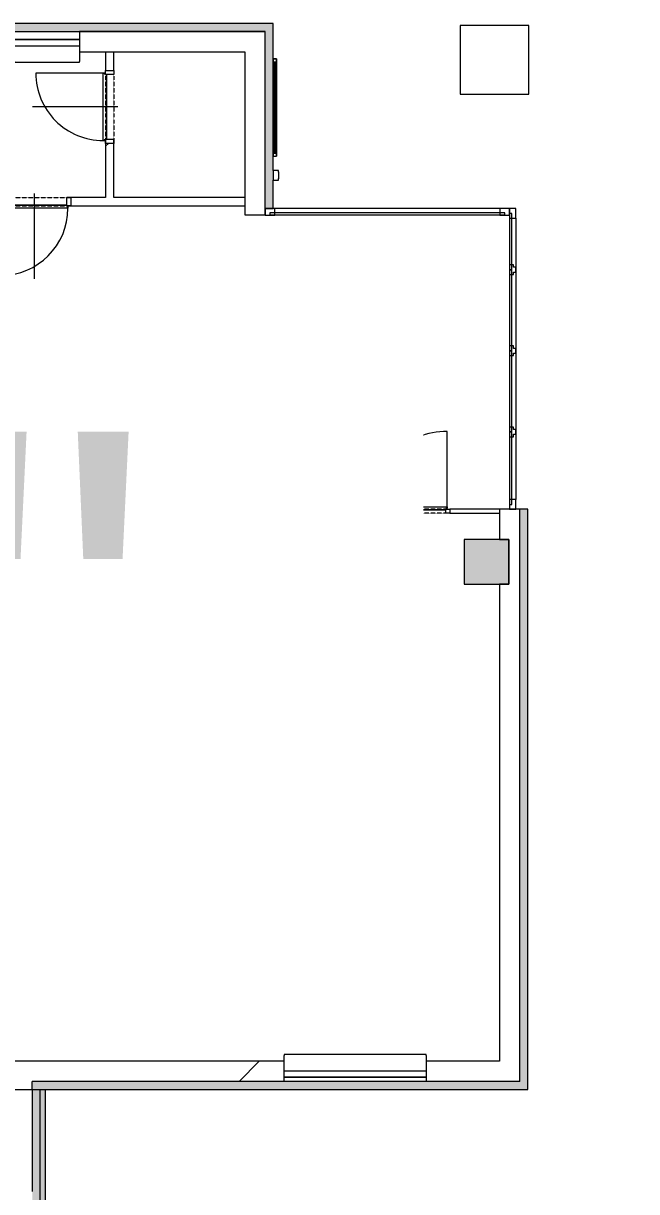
# Model space of a CAD drawing. Header units: millimetres. Extents: x -2814 to 222032, y -45352 to 20466.
# Drawn here: x 115711 to 123274, y -5496 to 8910 of the extents above; entities that cross this region are included whole.
import ezdxf

# ---------------------------------------------------------------- set-up
doc = ezdxf.new("R2010")
doc.units = ezdxf.units.MM
doc.linetypes.add('Čerchovaná se dvěma tečkami', pattern=[2.59, 1, -0.53, 0, -0.53, 0, -0.53])
for name, color, linetype, lineweight in [('A-DETL-GENF', 92, 'Continuous', 13), ('A-DETL-THIN', 151, 'Continuous', 13), ('A-DOOR', 31, 'Continuous', 13), ('A-DOOR-FRAM', 31, 'Continuous', 25), ('A-GENM', 13, 'Continuous', 13), ('A-GLAZ', 151, 'Continuous', 13), ('A-GLAZ-CURT', 52, 'Continuous', 13), ('A-GLAZ-CWMG', 51, 'Continuous', 13), ('A-WALL', 113, 'Continuous', 13), ('A-WALL-PATT', 111, 'Continuous', 13), ('G-ANNO-TEXT', 231, 'Continuous', 9), ('S-COLS', 52, 'Continuous', 13)]:
    doc.layers.add(name, color=color, linetype=linetype, lineweight=lineweight)
doc.styles.add('Arial_3', font='arial.ttf', dxfattribs={"height": 5000})
pattern_1 = [(45, (92359, 0), (-7184.2, 7184.2), []), (45, (95233, -3e-12), (-7184, 7184), []), (45, (100980, -7e-12), (-4310.5, 10058), [4064, -2032, 67, -1965])]

# ---------------------------------------------------------------- blocks, each defined once
blk = doc.blocks.new('Betonový čtvercový sloup - 850 x 850-1550239-Mapka _ závislý 5')
at = {"layer": 'S-COLS', "lineweight": 9}
for p, q in [((425, 425), (-425, 425)), ((-425, 425), (-425, -425)), ((425, -425), (425, 425)), ((-425, -425), (425, -425))]:
    blk.add_line(p, q, dxfattribs=at)
blk = doc.blocks.new('OKNO_2k_ - OKNO_2k_1750 x 1750-1963735-Mapka _ závislý 5')
at = {"layer": 'A-GLAZ', "lineweight": 9}
for p, q in [((-875, 5), (875, 5)), ((-875, -75), (-875, 5)), ((875, 5), (875, -75)), ((-875, -75), (875, -75)), ((-875, -126), (-875, -75)), ((875, -75), (-875, -75)), ((875, -126), (-875, -126)), ((875, -75), (875, -126))]:
    blk.add_line(p, q, dxfattribs=at)
blk = doc.blocks.new('ST_panel_sklo - ST_panel_sklo-2042904-Mapka _ závislý 5')
at = {"layer": 'A-GLAZ-CURT', "lineweight": 9}
for p, q in [((447, 0), (-447, 0)), ((-447, 0), (-447, -28)), ((447, -28), (447, 0)), ((-447, -28), (447, -28))]:
    blk.add_line(p, q, dxfattribs=at)
blk = doc.blocks.new('ST_panel_sklo - ST_panel_sklo-2037201-Mapka _ závislý 5')
at = {"layer": 'A-GLAZ-CURT', "lineweight": 9}
for p, q in [((1448, 28), (-1448, 28)), ((-1448, 28), (-1448, 0)), ((-1448, 0), (1448, 0)), ((1448, 0), (1448, 28))]:
    blk.add_line(p, q, dxfattribs=at)
blk = doc.blocks.new('ST_panel_sklo - ST_panel_sklo-1403568-Mapka _ závislý 5')
at = {"layer": 'A-GLAZ-CURT', "lineweight": 9}
for p, q in [((500, 0), (-500, 0)), ((-500, 0), (-500, -28)), ((500, -28), (500, 0)), ((-500, -28), (500, -28))]:
    blk.add_line(p, q, dxfattribs=at)
blk = doc.blocks.new('ST_panel_sklo - ST_panel_sklo-2042996-Mapka _ závislý 5')
at = {"layer": 'A-GLAZ-CURT', "lineweight": 9}
for p, q in [((347, 0), (-347, 0)), ((-347, 0), (-347, -28)), ((347, -28), (347, 0)), ((-347, -28), (347, -28))]:
    blk.add_line(p, q, dxfattribs=at)
blk = doc.blocks.new('OKNO_1k - OKNO_1k_800x900-2034290-Mapka _ závislý 5')
at = {"layer": 'A-GLAZ', "lineweight": 9}
for p, q in [((-400, 126), (400, 126)), ((-400, 25), (-400, 126)), ((400, 25), (-400, 25)), ((-400, 25), (400, 25)), ((-400, -55), (-400, 25)), ((400, 126), (400, 25)), ((400, 25), (400, -55)), ((400, -55), (-400, -55))]:
    blk.add_line(p, q, dxfattribs=at)
blk = doc.blocks.new('parapet s nosem_vnitní - parapet s nosem_vnitní-1280353-Mapka _ závislý 5')
at = {"layer": 'A-GENM', "lineweight": 9}
for p, q in [((-400, -190), (-400, 0)), ((400, 0), (400, -190)), ((-400, -190), (-400, -200)), ((-400, -200), (400, -200)), ((-400, -200), (400, -200)), ((400, -200), (400, -190))]:
    blk.add_line(p, q, dxfattribs=at)
blk = doc.blocks.new('Rectangular Mullion - Rectangular Mullion-Loc wall 49 Bottom 120mm 02-2042903-Mapka _ závislý 5')
at = {"layer": 'A-GLAZ-CWMG', "lineweight": 9}
for p, q in [((29347, 3813), (29347, 3039)), ((29427, 3873), (29427, 3039))]:
    blk.add_line(p, q, dxfattribs=at)
blk = doc.blocks.new('Rectangular Mullion - Rectangular Mullion-Loc wall 49 Bottom 120mm 02-1403882-Mapka _ závislý 5')
at = {"layer": 'A-GLAZ-CWMG', "lineweight": 9}
for p, q in [((29347, 5813), (29347, 4933)), ((29427, 5873), (29427, 4873))]:
    blk.add_line(p, q, dxfattribs=at)
blk = doc.blocks.new('Rectangular Mullion - Rectangular Mullion-Loc wall 49 Bottom 120mm 02-2042995-Mapka _ závislý 5')
at = {"layer": 'A-GLAZ-CWMG', "lineweight": 9}
for p, q in [((29347, 6507), (29347, 5933)), ((29427, 6507), (29427, 5873))]:
    blk.add_line(p, q, dxfattribs=at)
blk = doc.blocks.new('Rectangular Mullion - Rectangular Mullion-Loc wall 49 Bottom 120mm 02-1403919-Mapka _ závislý 5')
at = {"layer": 'A-GLAZ-CWMG', "lineweight": 9}
for p, q in [((-120, -1), (-120, 79)), ((-120, 79), (0, 79)), ((0, 79), (0, -1)), ((0, -1), (-120, -1))]:
    blk.add_line(p, q, dxfattribs=at)
blk = doc.blocks.new('Rectangular Mullion - Rectangular Mullion-Loc wall 49 Bottom 120mm 02-2036990-Mapka _ závislý 5')
at = {"layer": 'A-GLAZ-CWMG', "lineweight": 9}
for p, q in [((0, 79), (-120, 79)), ((-120, 79), (-120, -1)), ((0, -1), (0, 79)), ((-120, -1), (0, -1))]:
    blk.add_line(p, q, dxfattribs=at)
blk = doc.blocks.new('Rectangular Mullion - Rectangular Mullion-Loc wall 49 Bottom 120mm-1403881-Mapka _ závislý 5')
at = {"layer": 'A-GLAZ-CWMG', "lineweight": 9}
for p, q in [((-60, -1), (-60, 49)), ((-60, 49), (-30, 49)), ((-30, 49), (-30, 79)), ((-30, 79), (30, 79)), ((30, 79), (30, 49)), ((30, 49), (60, 49)), ((60, 49), (60, -1)), ((60, -1), (-60, -1))]:
    blk.add_line(p, q, dxfattribs=at)
blk = doc.blocks.new('Rectangular Mullion - Rectangular Mullion-Loc wall 49 Bottom 120mm-V163-Mapka _ závislý 5')
at = {"layer": 'A-GLAZ-CWMG', "lineweight": 9}
for p, q in [((-60, -1), (-60, 49)), ((-60, 49), (-30, 49)), ((-30, 49), (-30, 79)), ((-30, 79), (30, 79)), ((30, 79), (30, 49)), ((30, 49), (60, 49)), ((60, 49), (60, -1)), ((60, -1), (-60, -1))]:
    blk.add_line(p, q, dxfattribs=at)
blk = doc.blocks.new('Rectangular Mullion - Rectangular Mullion-Loc wall 49 Bottom 120mm-V164-Mapka _ závislý 5')
at = {"layer": 'A-GLAZ-CWMG', "lineweight": 9}
for p, q in [((-60, -1), (-60, 49)), ((-60, 49), (-30, 49)), ((-30, 49), (-30, 79)), ((-30, 79), (30, 79)), ((30, 79), (30, 49)), ((30, 49), (60, 49)), ((60, 49), (60, -1)), ((60, -1), (-60, -1))]:
    blk.add_line(p, q, dxfattribs=at)
blk = doc.blocks.new('Rectangular Mullion - Rectangular Mullion-Loc wall 49 Bottom 120mm 02-2037200-Mapka _ závislý 5')
at = {"layer": 'A-GLAZ-CWMG', "lineweight": 9}
for p, q in [((29228, 6627), (26452, 6627)), ((29228, 6547), (26452, 6547))]:
    blk.add_line(p, q, dxfattribs=at)
blk = doc.blocks.new('Rectangular Mullion - Rectangular Mullion-Loc wall 49 Bottom 120mm 02-1403604-Mapka _ závislý 5')
at = {"layer": 'A-GLAZ-CWMG', "lineweight": 9}
for p, q in [((-120, -79), (-120, 1)), ((-120, 1), (0, 1)), ((0, 1), (0, -79)), ((0, -79), (-120, -79))]:
    blk.add_line(p, q, dxfattribs=at)
blk = doc.blocks.new('Rectangular Mullion - Rectangular Mullion-Loc wall 49 Bottom 120mm 02-1403605-Mapka _ závislý 5')
at = {"layer": 'A-GLAZ-CWMG', "lineweight": 9}
for p, q in [((0, 1), (-120, 1)), ((-120, 1), (-120, -79)), ((0, -79), (0, 1)), ((-120, -79), (0, -79))]:
    blk.add_line(p, q, dxfattribs=at)
blk = doc.blocks.new('parapet s nosem_vnitní - parapet s nosem_vnitní-1550233-Mapka _ závislý 5')
at = {"layer": 'A-GENM', "lineweight": 9}
for p, q in [((875, 200), (-875, 200)), ((-875, 200), (-875, 190)), ((875, 200), (-875, 200)), ((-875, 0), (-875, 190)), ((875, 190), (875, 200)), ((875, 190), (875, 0))]:
    blk.add_line(p, q, dxfattribs=at)
blk = doc.blocks.new('Informační tabule - Informační tabule-1630104-Mapka _ závislý 5')
at = {"layer": 'A-GENM', "lineweight": 9}
for p, q in [((26432, 8471), (26432, 7271)), ((26432, 7271), (26432, 8471)), ((26472, 8471), (26432, 8471)), ((26432, 8471), (26472, 8471)), ((26432, 8431), (26432, 7311)), ((26432, 7311), (26432, 8431)), ((26452, 8431), (26432, 8431)), ((26432, 8431), (26452, 8431)), ((26432, 8431), (26432, 7311)), ((26432, 7311), (26432, 8431)), ((26472, 8431), (26432, 8431)), ((26432, 8431), (26472, 8431)), ((26452, 8431), (26452, 7311)), ((26452, 7311), (26452, 8431)), ((26472, 8431), (26452, 8431)), ((26452, 8431), (26472, 8431)), ((26452, 8431), (26452, 7311)), ((26452, 7311), (26452, 8431)), ((26472, 8471), (26472, 7271)), ((26472, 7271), (26472, 8471)), ((26472, 8431), (26472, 7311)), ((26472, 7311), (26472, 8431)), ((26472, 8431), (26472, 7311)), ((26472, 7311), (26472, 8431)), ((26452, 7311), (26432, 7311)), ((26452, 7311), (26432, 7311)), ((26432, 7311), (26472, 7311)), ((26432, 7311), (26472, 7311)), ((26432, 7271), (26472, 7271)), ((26432, 7271), (26472, 7271)), ((26472, 7311), (26452, 7311)), ((26472, 7311), (26452, 7311))]:
    blk.add_line(p, q, dxfattribs=at)
blk = doc.blocks.new('Nástěnný zvonek - Typ 1-1638298-Mapka _ závislý 5')
at = {"layer": 'A-GENM', "lineweight": 9}
for p, q in [((65, 141), (65, 75)), ((65, 75), (185, 75)), ((185, 75), (185, 142))]:
    blk.add_line(p, q, dxfattribs=at)
for start, end in [(78.4414, 102.2316), (81.0091, 99.6582), (81.0091, 99.6582), (81.0091, 99.6582), (81.0091, 99.6582), (81.0091, 99.6582), (81.0091, 99.6582), (81.0091, 99.6582), (81.0091, 99.6582), (81.0091, 99.6582), (81.0091, 99.6582), (81.0091, 99.6582), (81.0091, 99.6582), (81.0091, 99.6582), (81.0091, 99.6582), (81.0091, 99.6582), (81.0091, 99.6582)]:
    blk.add_arc((127, -144), 291, start, end, dxfattribs=at)
blk = doc.blocks.new('DVERE_1k_oblozka - DD03_01_800x1970_koupelna-1549492-Mapka _ závislý 5')
at = {"layer": 'A-DOOR', "lineweight": 9}
for p, q in [((-450, 53), (-400, 53)), ((-450, -47), (-450, 53)), ((-400, 53), (-400, -47)), ((0, 103), (0, -947)), ((400, 53), (450, 53)), ((400, -47), (400, 53)), ((450, 53), (450, -47)), ((-400, -47), (-450, -47)), ((-415, -47), (-415, -907)), ((-415, -62), (-400, -62)), ((-415, -77), (-415, -62)), ((415, -77), (-415, -77)), ((-400, -37), (400, -37)), ((305, -77), (-305, -77)), ((450, -47), (400, -47)), ((400, -62), (415, -62)), ((415, -77), (415, -47)), ((415, -62), (415, -77))]:
    blk.add_line(p, q, dxfattribs=at)
at = {"layer": 'A-DOOR', "linetype": 'Čerchovaná se dvěma tečkami', "lineweight": 9}
for p, q in [((-400, 53), (400, 53)), ((-400, -47), (400, -47))]:
    blk.add_line(p, q, dxfattribs=at)
at = {"layer": 'A-DOOR', "lineweight": 9}
blk.add_arc((-415, -77), 830, 270, 0, dxfattribs=at)
at = {"layer": 'A-DOOR-FRAM', "lineweight": 9}
for p, q in [((-450, 53), (-400, 53)), ((-400, 53), (-400, -47)), ((400, -47), (400, 53)), ((450, 53), (400, 53)), ((-400, -47), (-450, -47)), ((400, -47), (450, -47))]:
    blk.add_line(p, q, dxfattribs=at)
blk = doc.blocks.new('DVERE_1k_oblozka - DD03_01_900x1970-2043994-Mapka _ závislý 5')
at = {"layer": 'A-DOOR', "lineweight": 9}
for p, q in [((-500, 28), (-450, 28)), ((-500, -22), (-500, 28)), ((-450, 28), (-450, -22)), ((0, 78), (0, -1022)), ((450, 28), (500, 28)), ((450, -22), (450, 28)), ((500, 28), (500, -22)), ((-450, -22), (-500, -22)), ((-465, -22), (-465, -982)), ((-465, -37), (-450, -37)), ((-465, -52), (-465, -37)), ((465, -52), (-465, -52)), ((-450, -12), (450, -12)), ((355, -52), (-355, -52)), ((500, -22), (450, -22)), ((450, -37), (465, -37)), ((465, -52), (465, -22)), ((465, -37), (465, -52))]:
    blk.add_line(p, q, dxfattribs=at)
at = {"layer": 'A-DOOR', "linetype": 'Čerchovaná se dvěma tečkami', "lineweight": 9}
for p, q in [((-450, 28), (450, 28)), ((-450, -22), (450, -22))]:
    blk.add_line(p, q, dxfattribs=at)
at = {"layer": 'A-DOOR', "lineweight": 9}
blk.add_arc((-465, -52), 930, 270, 0, dxfattribs=at)
at = {"layer": 'A-DOOR-FRAM', "lineweight": 9}
for p, q in [((-500, 28), (-450, 28)), ((-450, 28), (-450, -22)), ((450, -22), (450, 28)), ((500, 28), (450, 28)), ((-450, -22), (-500, -22)), ((450, -22), (500, -22))]:
    blk.add_line(p, q, dxfattribs=at)

msp = doc.modelspace()

# ---------------------------------------------------------------- hatches: boundary and pattern name
at = {"layer": 'A-DETL-GENF', "lineweight": 9}
h = msp.add_hatch(color=1, dxfattribs=at)
h.paths.add_polyline_path([(91073.8, -28962.3), (91073.8, -27933.8), (90903.8, -27933.8), (90903.8, -28962.3)])
h.paths.add_polyline_path([(109118.5, -28962.3), (109118.5, -27933.8), (103728.8, -27933.8), (103728.8, -28962.3), (107678, -28962.3)])
h.paths.add_polyline_path([(91323.8, -28962.3), (103428.8, -28962.3), (103428.8, -27933.8), (97168.8, -27933.8), (97168.8, -27115.5), (97308.8, -27115.5), (97308.8, -26157.5), (91153.8, -26157.5), (91153.8, -27300), (91608.8, -27300), (91608.8, -27933.8), (91323.8, -27933.8), (91323.8, -28937.8)])
h.paths.add_polyline_path([(137401.3, -17205.8), (137401.3, -17200.8), (137101.3, -17205.8)])
h.paths.add_polyline_path([(134393.3, -17205.8), (133583.7, -17205.8), (133583.7, -17625.8), (133183.7, -17625.8), (133183.7, -17205.8), (131438.7, -17205.8), (131438.7, -16585.8), (131838.7, -16585.8), (131838.7, -16955.8), (134471.3, -16955.8), (134471.3, -16555.8), (134871.3, -16555.8), (134852.1, -16985.6), (134713.3, -17200.8), (134393.3, -17200.8)])
h.paths.add_polyline_path([(134713.3, -17205.8), (134713.3, -17520.8), (134393.3, -17520.8), (134393.3, -17205.8), (134471.3, -17205.8)])
h.paths.add_polyline_path([(118405.7, -28812.5), (121208, -28812.5), (121208, -28417.5), (121608, -28417.5), (121608, -28812.5), (127202.5, -28812.5), (127202.5, -28514.7), (127302.5, -28514.7), (127302.5, -27156.7), (133622.8, -27156.7), (133622.8, -22765.8), (133207.8, -22765.8), (133207.8, -22732.3), (133118.2, -22732.3), (133118.2, -22382.3), (133622.8, -22365.8), (133622.8, -19232.3), (133872.8, -19232.3), (133872.8, -19829.6), (135962.8, -19829.6), (135962.8, -19579.6), (136012.8, -19579.6), (136012.8, -19829.6), (136812.8, -19829.6), (136812.8, -19579.6), (136862.8, -19579.6), (136862.8, -19829.6), (141096.3, -19829.6), (141096.3, -17205.8), (140148.8, -17205.8), (140148.8, -17500.8), (139848.8, -17500.8), (139848.8, -17205.8), (137401.3, -17205.8), (137401.3, -17500.8), (137101.3, -17500.8), (137101.3, -17205.8), (134716.5, -17200.8), (134871.3, -16955.8), (140446.3, -16955.8), (140446.3, -16583.6), (140846.3, -16583.6), (140846.3, -10920.5), (140446.3, -10920.5), (140446.3, -10523.2), (134859.3, -10563.9), (134859.3, -10951), (134442, -10951.7), (134439.3, -10563.9), (134288.5, -10561), (134287.3, -10384.9), (133187.3, -10392.4), (133187.3, -10572.4), (131118.5, -10577.1), (131117.4, -10406.4), (131067.3, -10392.4), (131066.9, -10372.1), (129417.1, -10372.1), (129416.9, -10417.9), (129367.4, -10418.2), (129368.6, -10598.2), (125846.3, -10622.1), (125846.3, -11022.1), (125446.3, -11022.1), (125446.3, -16631.1), (125866.3, -16631.1), (125866.3, -17172.1), (125446.3, -17172.1), (125446.3, -17584.7), (121638.2, -17584.7), (121638.2, -17934.7), (121138.2, -17934.7), (121138.2, -17584.7), (115969.5, -17584.7), (115969.5, -18004.7), (115569.5, -18004.7), (115569.5, -16843.3), (115169.5, -16829.6), (115169.5, -16443.3), (115569.5, -16443.3), (115569.5, -12505.8), (115892.8, -12487.6), (115919.5, -12480.8), (115919.5, -17334.7), (115984.5, -17334.7), (115984.5, -4240.9), (115919.5, -4240.9), (115919.5, -11625.8), (115819.5, -11605.8), (115569.5, -11605.8), (115569.5, -10845.8), (115234.5, -10845.8), (115234.5, -10445.8), (115569.5, -10445.8), (115569.5, -4686.1), (115234.5, -4686.1), (115234.5, -4286.1), (115569.5, -4286.1), (115569.5, -4240.9), (109161.9, -4240.9), (109161.9, -4286.1), (109486.9, -4286.1), (109486.9, -4686.1), (109161.9, -4686.1), (109161.9, -10445.8), (109486.9, -10445.8), (109486.9, -10845.8), (109161.9, -10845.8), (109161.9, -16143.3), (109586.7, -16143.3), (109586.7, -16843.3), (109186.7, -16843.3), (109186.7, -16443.3), (103591.3, -16443.3), (103570.6, -16843.3), (103191.3, -16843.3), (103191.3, -16443.3), (97616.3, -16443.3), (97616.3, -16143.3), (98452, -16140.2), (98452, -15478.3), (98792, -15478.3), (98792, -9908.2), (98382, -9908.2), (98382, -9358.2), (98792, -9358.2), (98792, -6966.2), (98362, -6966.2), (98362, -6451.2), (98792, -6451.2), (98792, -886.8), (98259.2, -886.8), (98259.2, -431.8), (92807, -431.8), (92807, -871.8), (92372, -890.9), (92372, -6443.2), (92792, -6443.2), (92792, -6963.2), (92372, -6963.2), (92372, -9340.2), (92807, -9340.2), (92807, -9908.2), (92372, -9908.2), (92372, -14351.8), (92017, -14357.8), (92017, -15446.9), (92041, -15451.8), (92042, -15451.8), (92827, -15451.8), (92827, -16130), (95120.1, -16130), (95120.1, -15402.4), (95575.1, -15402.4), (95575.1, -16140), (95665.1, -16143.3), (95665.1, -16430), (91568.8, -16430), (91568.8, -16830), (91153.8, -16830), (91153.8, -21265), (91568.8, -21265), (91568.8, -21665), (91153.8, -21665), (91173.4, -25857.5), (97608.8, -25857.5), (97608.8, -27683.8), (103208.8, -27683.8), (103208.8, -27206.6), (103608.8, -27206.6), (103608.8, -27683.8), (109205.7, -27683.8), (109205.7, -27206.6), (109605.7, -27206.6), (109605.7, -24339.4), (109855.7, -24339.4), (109855.7, -25069.4), (110395.7, -25069.4), (110395.7, -25319.4), (111295.7, -25319.4), (111295.7, -25069.4), (113485.7, -25069.4), (113485.7, -25319.4), (114370.7, -25319.4), (114385.7, -25069.4), (114961.7, -25069.4), (114961.7, -22482.5), (115311.7, -22482.5), (115311.7, -22392.5), (115711.7, -22392.5), (115711.7, -22812.5), (115311.7, -22812.5), (115311.7, -28412.5), (115656.7, -28412.5), (115656.7, -28812.5), (117946.5, -28812.5)])
h.paths.add_polyline_path([(124102.5, -24342.5), (124107.6, -24292.5), (124202.5, -24292.5), (124202.5, -24342.5), (124107.6, -24342.5)])
h.paths.add_polyline_path([(103608.8, -24274.3), (103508.8, -24274.3), (103508.8, -24224.3), (103608.8, -24224.3)])
h.paths.add_polyline_path([(124202.5, -23492.5), (124102.5, -23492.5), (124107.6, -23442.5), (124202.5, -23442.5)])
h.paths.add_polyline_path([(103608.8, -23424.3), (103508.8, -23424.3), (103508.8, -23374.3), (103608.8, -23374.3)])
h.paths.add_polyline_path([(119525.7, -22812.5), (119475.7, -22812.5), (119475.7, -22712.5), (119525.7, -22712.5)])
h.paths.add_polyline_path([(120375.7, -22812.5), (120325.7, -22812.5), (120325.7, -22712.5), (120375.7, -22712.5)])
h.paths.add_polyline_path([(124272.5, -22812.5), (124272.5, -22712.5), (124322.5, -22712.5), (124322.5, -22812.5)])
h.paths.add_polyline_path([(121902.5, -22812.5), (121902.5, -22712.5), (121952.5, -22712.5), (121952.5, -22812.5)])
h.paths.add_polyline_path([(122752.5, -22812.5), (122752.5, -22712.5), (122802.5, -22712.5), (122802.5, -22812.5)])
h.paths.add_polyline_path([(116705.7, -22812.5), (116705.7, -22712.5), (116755.7, -22712.5), (116755.7, -22812.5)])
h.paths.add_polyline_path([(115892.8, -22812.5), (115855.7, -22812.5), (115855.7, -22712.5), (115905.7, -22712.5), (115905.7, -22812.5)])
h.paths.add_polyline_path([(125122.5, -22812.5), (125122.5, -22712.5), (125172.5, -22712.5), (125172.5, -22812.5)])
h.paths.add_polyline_path([(109268.5, -22802.5), (109268.5, -22382.5), (109668.5, -22382.5), (109668.5, -22802.5), (109570.9, -22802.5)])
h.paths.add_polyline_path([(127047.5, -22732.3), (127047.5, -22382.3), (127547.5, -22382.3), (127547.5, -22732.3)])
h.paths.add_polyline_path([(126150, -22719.8), (126150, -22544.8), (126375, -22544.8), (126375, -22719.8)])
h.paths.add_polyline_path([(121638.2, -22712.5), (121138.2, -22712.5), (121138.2, -22362.5), (121638.2, -22362.5)])
h.paths.add_polyline_path([(128681.8, -22532.3), (128631.8, -22532.3), (128631.8, -22382.3), (128681.8, -22382.3)])
h.paths.add_polyline_path([(127831.8, -22532.3), (127781.8, -22532.3), (127781.8, -22382.3), (127831.8, -22382.3)])
h.paths.add_polyline_path([(94258.2, -22425), (94258.2, -22375), (94358.2, -22375), (94358.2, -22425)])
h.paths.add_polyline_path([(97508.8, -21665), (97168.8, -21665), (97168.8, -21265), (97608.8, -21265), (97608.8, -21665)])
h.paths.add_polyline_path([(99830, -21599.6), (99830, -21499.6), (99880, -21499.6), (99880, -21599.6)])
h.paths.add_polyline_path([(98980, -21599.6), (98980, -21499.6), (99030, -21499.6), (99030, -21599.6)])
h.paths.add_polyline_path([(102060, -21599.6), (102060, -21499.6), (102110, -21499.6), (102110, -21599.6)])
h.paths.add_polyline_path([(102910, -21599.6), (102910, -21499.6), (102960, -21499.6), (102960, -21599.6)])
h.paths.add_polyline_path([(94258.2, -21575), (94258.2, -21525), (94358.2, -21527.3), (94358.2, -21575)])
h.paths.add_polyline_path([(103227, -21562), (103227, -21212), (103727, -21212), (103722.7, -21562), (103508.8, -21562)])
h.paths.add_polyline_path([(96008.8, -21415), (95958.8, -21415), (95958.8, -21265), (96008.8, -21265)])
h.paths.add_polyline_path([(96808.8, -21415), (96808.8, -21265), (96858.8, -21265), (96858.8, -21415)])
h.paths.add_polyline_path([(114631.7, -21322.5), (114581.7, -21322.5), (114581.7, -21222.5), (114631.7, -21222.5)])
h.paths.add_polyline_path([(115231.7, -21322.5), (115231.7, -21222.5), (115281.7, -21222.5), (115281.7, -21322.5)])
h.paths.add_polyline_path([(95515.1, -20900), (95515.1, -20850), (95665.1, -20850), (95665.1, -20900)])
h.paths.add_polyline_path([(124363.8, -20879.4), (124313.8, -20879.2), (124314.4, -20729.2), (124364.4, -20729.2)])
h.paths.add_polyline_path([(123413.8, -20875.6), (123363.8, -20863.9), (123364.4, -20725.4), (123414.4, -20725.4), (123413.8, -20863.9)])
h.paths.add_polyline_path([(120472.9, -20863.9), (120422.9, -20863.7), (120423.5, -20713.7), (120473.5, -20713.9), (120472.9, -20863.7)])
h.paths.add_polyline_path([(119522.9, -20860.1), (119472.9, -20859.9), (119473.5, -20709.9), (119523.5, -20710.1), (119522.9, -20859.9)])
h.paths.add_polyline_path([(118305.3, -20705.3), (118005.3, -20704.1), (118005.3, -19936.3), (118305.3, -19936.3), (118305.3, -20036.3)])
h.paths.add_polyline_path([(117142.6, -20237.4), (117092.7, -20235.7), (117096.2, -20135.8), (117146.1, -20137.5), (117142.7, -20235.7)])
h.paths.add_polyline_path([(116293.2, -20207.8), (116243.2, -20206), (116246.7, -20106.1), (116296.6, -20107.8), (116293.2, -20206)])
h.paths.add_polyline_path([(95515.1, -20050), (95515.1, -20000), (95665.1, -20000), (95665.1, -20050)])
h.paths.add_polyline_path([(100129.2, -19675.3), (100128.6, -19525.3), (100178.6, -19525.3), (100179.2, -19675.1)])
h.paths.add_polyline_path([(100979.2, -19672.1), (100978.6, -19522.1), (101028.6, -19522.1), (101029.2, -19671.9)])
h.paths.add_polyline_path([(104345, -19659.3), (104345, -19509.3), (104394.4, -19509.2), (104394.4, -19659.2)])
h.paths.add_polyline_path([(105195, -19656.1), (105195, -19506.1), (105244.4, -19505.9), (105244.4, -19655.9)])
h.paths.add_polyline_path([(106194.5, -19543.3), (105894.5, -19543.3), (105894.5, -19143.3), (106194.5, -19143.3), (106194.5, -19503.5)])
h.paths.add_polyline_path([(113090.7, -19336.3), (113090.7, -19286.3), (113190.7, -19286.3), (113190.7, -19336.3)])
h.paths.add_polyline_path([(132462.8, -19232.3), (132412.8, -19232.3), (132412.8, -19132.3), (132462.8, -19132.3)])
h.paths.add_polyline_path([(133262.8, -19232.3), (133262.8, -19132.3), (133312.8, -19132.3), (133312.8, -19232.3)])
h.paths.add_polyline_path([(107644.5, -19013.3), (107644.5, -18913.3), (107694.5, -18913.3), (107678, -19013.3)])
h.paths.add_polyline_path([(110266.4, -19013.3), (110216.4, -19013.3), (110216.4, -18913.3), (110266.4, -18913.3)])
h.paths.add_polyline_path([(109416.4, -19013.3), (109366.4, -19013.3), (109366.4, -18913.3), (109416.4, -18913.3)])
h.paths.add_polyline_path([(108444.5, -19013.3), (108394.5, -19013.3), (108394.5, -18913.3), (108444.5, -18913.3)])
h.paths.add_polyline_path([(114785.3, -18846.3), (114735.3, -18846.3), (114735.3, -18746.3), (114785.3, -18746.3)])
h.paths.add_polyline_path([(115385.3, -18846.3), (115385.3, -18746.3), (115435.3, -18746.3), (115435.3, -18846.3)])
h.paths.add_polyline_path([(113190.7, -18686.3), (113090.7, -18686.3), (113090.7, -18636.3), (113190.7, -18636.3)])
h.paths.add_polyline_path([(113859.5, -18186.3), (113559.5, -18186.3), (113559.5, -16779.6), (113859.5, -16779.6), (113859.5, -18121)])
h.paths.add_polyline_path([(127412.9, -17972.1), (127164.4, -17972.1), (127164.4, -17272.1), (127574.4, -17272.1), (127574.4, -17972.1)])
h.paths.add_polyline_path([(126274.4, -17272.1), (126224.4, -17272.1), (126224.4, -17172.1), (126274.4, -17172.1)])
h.paths.add_polyline_path([(127074.4, -17272.1), (127074.4, -17172.1), (127124.4, -17172.1), (127124.4, -17272.1)])
h.paths.add_polyline_path([(140148.8, -17205.8), (140148.8, -17200.8), (139848.8, -17205.8)])
h.paths.add_polyline_path([(97181.3, -16843.3), (97181.3, -16143.3), (97531.3, -16143.3), (97516.3, -16843.3), (97409.6, -16843.3)])
h.paths.add_polyline_path([(114216.1, -15761.9), (114216.1, -15711.9), (114316.1, -15711.9), (114316.1, -15761.9)])
h.paths.add_polyline_path([(111888.6, -15761.9), (111888.6, -15711.9), (111988.6, -15711.9), (111988.6, -15761.9)])
h.paths.add_polyline_path([(95675, -15384.9), (95575, -15384.9), (95575.1, -15334.9), (95675, -15334.9)])
h.paths.add_polyline_path([(111988.6, -15111.9), (111888.6, -15111.9), (111888.6, -15061.9), (111988.6, -15061.9)])
h.paths.add_polyline_path([(114216.1, -15111.9), (114216.1, -15061.9), (114316.1, -15061.9), (114316.1, -15111.9)])
h.paths.add_polyline_path([(111988.6, -14851.9), (111888.6, -14851.9), (111888.6, -14801.9), (111988.6, -14801.9)])
h.paths.add_polyline_path([(114216.1, -14750.1), (114216.1, -14700.1), (114316.1, -14714.7), (114316.1, -14750.1)])
h.paths.add_polyline_path([(95575, -14534.9), (95575, -14484.9), (95675, -14484.9), (95675, -14534.9)])
h.paths.add_polyline_path([(111888.6, -14201.9), (111888.6, -14151.9), (111988.6, -14151.9), (111988.6, -14201.9)])
h.paths.add_polyline_path([(114316.1, -14100.1), (114216.1, -14100.1), (114216.1, -14050.1), (114316.1, -14050.1)])
h.paths.add_polyline_path([(131438.7, -13752.1), (131288.7, -13752.1), (131288.7, -13702.1), (131438.7, -13702.1)])
h.paths.add_polyline_path([(131438.7, -12902.1), (131288.7, -12902.1), (131288.7, -12852.1), (131438.7, -12852.1)])
h.paths.add_polyline_path([(131558.7, -12689.7), (131558.7, -12589.7), (131608.3, -12589.4), (131608.3, -12689.4)])
h.paths.add_polyline_path([(132208.7, -12686.6), (132208.3, -12586.6), (132258.3, -12586.6), (132258.7, -12686.3)])
h.paths.add_polyline_path([(134773.1, -12047.2), (134772.6, -11997.2), (134872.6, -11997.2), (134859.3, -12046.4)])
h.paths.add_polyline_path([(112386.3, -11479.2), (112336.3, -11479.2), (112336.3, -11379.2), (112386.3, -11379.2)])
h.paths.add_polyline_path([(113236.3, -11479.2), (113186.3, -11479.2), (113186.3, -11379.2), (113236.3, -11379.2)])
h.paths.add_polyline_path([(134765.2, -11197.2), (134772.6, -11147.2), (134864.7, -11147.2), (134859.3, -11196.4), (134772.6, -11197.2)])
h.paths.add_polyline_path([(96972, -11177.1), (96972, -11127.1), (97071.8, -11126.7), (97071.8, -11176.7)])
h.paths.add_polyline_path([(131438.7, -10977.1), (131438.7, -10577.1), (131838.7, -10584.2), (131838.7, -10977.1)])
h.paths.add_polyline_path([(96969.2, -10327.1), (96971.8, -10277), (97069, -10276.7), (97069, -10326.7), (96971.8, -10327.1)])
h.paths.add_polyline_path([(96955, -6045), (96955, -5995), (97054.8, -5994.7), (97054.8, -6044.7)])
h.paths.add_polyline_path([(96952.2, -5195), (96952.2, -5145), (97052, -5144.7), (97052, -5194.7)])
h.paths.add_polyline_path([(98152, -3625), (98102, -3625), (98102, -3525), (98152, -3525)])
h.paths.add_polyline_path([(97302, -3625), (97252, -3625), (97252, -3525), (97302, -3525)])
at = {"layer": 'A-WALL-PATT', "lineweight": 9}
h = msp.add_hatch(color=256, dxfattribs=at)
h.paths.add_polyline_path([(118791.2, 8810.3), (118791.2, 8910.3), (113261.9, 8910.3), (113261.9, 8810.3), (118691.2, 8810.3)])
h.paths.add_polyline_path([(102871.2, 8810.3), (111461.9, 8810.3), (111461.9, 8910.3), (102771.2, 8910.3), (102771.2, 8810.3)])
h = msp.add_hatch(dxfattribs=at)
h.set_pattern_fill('FP_161', color=256, angle=-315, style=0, pattern_type=2)
h.set_pattern_definition([(225, (109478, 8810), (5747.4, -5747.4), []), (180, (100320, 6118), (-5747.4, -5747.4), [1016, -10478.7]), (225, (99304, 6118), (5747.4, -5747.4), [1016, -7112]), (270, (98586, 5400), (5747.4, -5747.4), [1016, -10478.7]), (315, (98586, 4384), (5747.4, 5747.4), [1016, -7112]), (180, (100320, 3665.3), (-5747.4, -5747.4), [1016, -10478.7]), (225, (101039, 4384), (5747.4, -5747.4), [1016, -7112]), (270, (101038.7, 5400), (5747.4, -5747.4), [1016, -10478.7]), (315, (100320, 6118), (5747.4, 5747.4), [1016, -7112]), (225, (97657, 2736.5), (5747.4, -5747.4), [2032, -6096])])
h.paths.add_polyline_path([(118691.2, 8560.3), (118691.2, 8810.3), (116402.6, 8810.3), (116402.6, 8560.3), (118441.2, 8560.3)])
h.paths.add_polyline_path([(103121.2, 8560.3), (105801.7, 8560.3), (105801.7, 8810.3), (102871.2, 8810.3), (102871.2, 8560.3)])
h.paths.add_polyline_path([(107021.7, 8560.3), (107021.7, 8810.3), (106601.7, 8810.3), (106601.7, 8560.3), (106936.3, 8560.3)])
h.paths.add_polyline_path([(114126.3, 8560.3), (115602.6, 8560.3), (115602.6, 8810.3), (113261.9, 8810.3), (113261.9, 8560.3)])
h.paths.add_polyline_path([(107821.7, 8560.3), (108271.7, 8577.6), (108271.7, 8810.3), (107821.7, 8810.3), (107821.7, 8604.7)])
h.paths.add_polyline_path([(109071.7, 8560.3), (111461.9, 8560.3), (111461.9, 8810.3), (109071.7, 8810.3), (109071.7, 8630.3)])
for points in [[(118791.2, 6626.8), (118791.2, 8810.3), (118691.2, 8810.3), (118691.2, 6626.8)], [(121832.6, -4136.1), (121932.6, -4136.1), (121932.6, 2919.2), (121832.6, 2919.2), (121832.6, -3886.1)], [(115919.5, -4236.1), (121932.6, -4236.1), (121932.6, -4136.1), (115819.5, -4136.1), (115819.5, -4236.1), (115892.8, -4236.1)]]:
    msp.add_hatch(color=256, dxfattribs=at).paths.add_polyline_path(points)
h = msp.add_hatch(dxfattribs=at)
h.set_pattern_fill('FP_143', color=256, style=0, pattern_type=2)
h.set_pattern_definition([(45, (92359, 0), (-4242.6, 4242.6), [])])
h.paths.add_polyline_path([(116724.8, 6761.4), (116824.8, 6761.4), (116824.8, 7430.3), (116724.8, 7430.3)])
h.paths.add_polyline_path([(116824.8, 8330.3), (116824.8, 8560.3), (116724.8, 8560.3), (116724.8, 8330.3)])
h = msp.add_hatch(dxfattribs=at)
h.set_pattern_fill('FP_192', color=256, angle=45, style=0, pattern_type=2)
h.set_pattern_definition([(135, (118691, 10428), (-5747, -5747), []), (90, (115999, 19585.7), (-5747.4, 5747.4), [1016, -10478.7]), (135, (115999, 20602), (-5747.4, -5747.4), [1016, -7112]), (180, (115280.6, 21320), (-5747.4, -5747.4), [1016, -10478.7]), (225, (114265, 21320), (5747.4, -5747.4), [1016, -7112]), (90, (113546, 19585.7), (-5747.4, 5747.4), [1016, -10478.7]), (135, (114265, 18867), (-5747.4, -5747.4), [1016, -7112]), (180, (115280.6, 18867), (-5747.4, -5747.4), [1016, -10478.7]), (225, (115999, 19586), (5747.4, -5747.4), [1016, -7112]), (135, (112617, 22249), (-5747.4, -5747.4), [2032, -6096])])
h.paths.add_polyline_path([(118441.2, 6547.8), (118691.2, 6547.8), (118691.2, 8560.3), (118441.2, 8560.3), (118441.2, 6661.4)])
h = msp.add_hatch(dxfattribs=at)
h.set_pattern_fill('FP_149', color=256, angle=45, style=0, pattern_type=2)
h.set_pattern_definition([(45, (92359, 0), (-7184.2, 7184.2), []), (45, (95233, -3e-12), (-7184.2, 7184.2), []), (45, (100980, -8e-12), (-4310.5, 10058), [4064, -2032, 67, -1965])])
h.paths.add_polyline_path([(120972.6, 2869.2), (121582.6, 2869.2), (121582.6, 2919.2), (120972.6, 2919.2)])
h.paths.add_polyline_path([(111109.8, 2869.2), (111722, 2869.2), (111722, 2919.2), (109087.8, 2919.2), (109087.8, 2869.2)])
h.paths.add_polyline_path([(117884.1, 2869.2), (117884.1, 2919.2), (116824.1, 2919.2), (116824.1, 2869.2), (117389.1, 2869.2)])
h.paths.add_polyline_path([(119972.6, 2869.2), (119972.6, 2919.2), (118884.1, 2919.2), (118884.1, 2869.2), (119469.1, 2869.2)])
h.paths.add_polyline_path([(114652, 2869.2), (115824.1, 2869.2), (115824.1, 2919.2), (114652, 2919.2)])
h.paths.add_polyline_path([(112622, 2869.2), (113752, 2869.2), (113752, 2919.2), (112622, 2919.2)])
h = msp.add_hatch(dxfattribs=at)
h.set_pattern_fill('FP_162', color=256, angle=45, style=0, pattern_type=2)
h.set_pattern_definition([(135, (121833, 5211), (-5747.4, -5747.4), []), (90, (119140.5, 14368.7), (-5747.4, 5747.4), [1016, -10478.7]), (135, (119140.5, 15385), (-5747.4, -5747.4), [1016, -7112]), (180, (118422, 16103), (-5747.4, -5747.4), [1016, -10478.7]), (225, (117406, 16103), (5747.4, -5747.4), [1016, -7112]), (90, (116687.6, 14368.7), (-5747.4, 5747.4), [1016, -10478.7]), (135, (117406, 13650), (-5747.4, -5747.4), [1016, -7112]), (180, (118422, 13650.3), (-5747.4, -5747.4), [1016, -10478.7]), (225, (119140.5, 14369), (5747.4, -5747.4), [1016, -7112]), (135, (115759, 17032), (-5747.4, -5747.4), [2032, -6096])])
h.paths.add_polyline_path([(121832.6, -3886.1), (121832.6, 2919.2), (121582.6, 2919.2), (121582.6, 2545.3), (121697.6, 2545.3), (121697.6, 1995.3), (121582.6, 1995.3), (121582.6, -3886.1), (121697.6, -3886.1)])
h = msp.add_hatch(dxfattribs=at)
h.set_pattern_fill('FP_182', color=256, angle=45, style=0, pattern_type=2)
h.set_pattern_definition(pattern_1)
h.paths.add_polyline_path([(117389.1, -1158.3), (117389.1, 2869.2), (117339.1, 2869.2), (117339.1, -1158.3)])
h = msp.add_hatch(dxfattribs=at)
h.set_pattern_fill('FP_182', color=256, angle=45, style=0, pattern_type=2)
h.set_pattern_definition(pattern_1)
h.paths.add_polyline_path([(119469.1, -1158.3), (119469.1, 2869.2), (119419.1, 2869.2), (119419.1, -1158.3)])
h = msp.add_hatch(dxfattribs=at)
h.set_pattern_fill('FP_151', color=256, angle=45, style=0, pattern_type=2)
h.set_pattern_definition([(135, (115819.5, -7862), (-5747.4, -5747.4), []), (90, (113127.3, 1296), (-5747.4, 5747.4), [1016, -10478.7]), (135, (113127, 2312), (-5747.4, -5747.4), [1016, -7112]), (180, (112409, 3030.6), (-5747.4, -5747.4), [1016, -10478.7]), (225, (111393, 3031), (5747.4, -5747.4), [1016, -7112]), (90, (110674.5, 1296), (-5747.4, 5747.4), [1016, -10478.7]), (135, (111393, 578), (-5747.4, -5747.4), [1016, -7112]), (180, (112409, 578), (-5747.4, -5747.4), [1016, -10478.7]), (225, (113127, 1296), (5747.4, -5747.4), [1016, -7112]), (135, (109746, 3959.5), (-5747.4, -5747.4), [2032, -6096])])
h.paths.add_polyline_path([(115569.5, -17584.7), (115819.5, -17584.7), (115819.5, -16045.1), (115569.5, -16045.1), (115569.5, -17334.7)])
h.paths.add_polyline_path([(115689.5, -15145.1), (115819.5, -15145.1), (115819.5, -14895.1), (115569.5, -14910.1), (115584, -15145.1), (115593.7, -15145.1)])
h.paths.add_polyline_path([(115664.6, -13995.1), (115819.5, -13995.1), (115819.5, -13710.1), (115569.5, -13710.1), (115569.5, -13995.1)])
h.paths.add_polyline_path([(115765.7, -12810.1), (115819.5, -12810.1), (115819.5, -12505.8), (115569.5, -12505.8), (115569.5, -12810.1), (115759.3, -12810.1)])
h.paths.add_polyline_path([(115819.5, -11605.8), (115819.5, -10295.8), (115569.5, -10295.8), (115569.5, -11605.8), (115739.5, -11605.8)])
h.paths.add_polyline_path([(115819.5, -8195.8), (115819.5, -7595.8), (115569.5, -7595.8), (115569.5, -8195.8), (115769.5, -8195.8)])
h.paths.add_polyline_path([(115819.5, -5495.8), (115819.5, -3886.1), (115574.8, -3886.1), (115569.5, -5495.8), (115769.5, -5495.8)])
h = msp.add_hatch(dxfattribs=at)
h.set_pattern_fill('FP_158', color=256, angle=45, style=0, pattern_type=2)
h.set_pattern_definition([(45, (118371, -4136), (-5747, 5747), []), (360, (127529, -1444), (5747.4, 5747.4), [1016, -10478.7]), (45, (128545, -1444), (-5747.4, 5747.4), [1016, -7112]), (90, (129263.3, -725.6), (-5747.4, 5747.4), [1016, -10478.7]), (135, (129263, 290.4), (-5747.4, -5747.4), [1016, -7112]), (360, (127529, 1009), (5747.4, 5747.4), [1016, -10478.7]), (45, (126810.5, 290.4), (-5747.4, 5747.4), [1016, -7112]), (90, (126810.5, -725.6), (-5747.4, 5747.4), [1016, -10478.7]), (135, (127529, -1444), (-5747.4, -5747.4), [1016, -7112]), (45, (130192, 1938), (-5747.4, 5747.4), [2032, -6096])])
h.paths.add_polyline_path([(115819.5, -4136.1), (118927.6, -4136.1), (118927.6, -3886.1), (115819.5, -3886.1)])
h.paths.add_polyline_path([(121582.6, -4136.1), (121832.6, -4136.1), (121832.6, -3886.1), (120677.6, -3886.1), (120677.6, -4136.1)])
h = msp.add_hatch(color=41, dxfattribs=at)
h.paths.add_polyline_path([(115919.5, -17334.7), (115919.5, -12480.8), (115819.5, -12505.8), (115820.5, -17334.7), (115892.8, -17334.7)])
h.paths.add_polyline_path([(115919.5, -11625.8), (115919.5, -4236.1), (115819.5, -4236.1), (115820.5, -11605.8), (115892.8, -11620.4)])
at = {"layer": 'S-COLS'}
msp.add_hatch(color=256, dxfattribs=at).paths.add_polyline_path([(121697.6, 1995.3), (121697.6, 2545.3), (121147.6, 2545.3), (121147.6, 1995.3), (121582.6, 1995.3)])

# ---------------------------------------------------------------- linework, layer by layer
at = {"layer": 'A-DETL-THIN', "lineweight": 9}
for p, q in [((115984.5, -4240.9), (108816.9, -4240.9)), ((115984.5, -17334.7), (115984.5, -4240.9))]:
    msp.add_line(p, q, dxfattribs=at)
at = {"layer": 'A-WALL', "lineweight": 9}
for p, q in [((118791.2, 8910.3), (113261.9, 8910.3)), ((116402.6, 8810.3), (118691.2, 8810.3)), ((118691.2, 8810.3), (116402.6, 8810.3)), ((118691.2, 6547.8), (118691.2, 8810.3)), ((118791.2, 7096.8), (118791.2, 8910.3)), ((116402.6, 8560.3), (118441.2, 8560.3)), ((116724.8, 8560.3), (116724.8, 8330.3)), ((116824.8, 8330.3), (116824.8, 8560.3)), ((118441.2, 8560.3), (118441.2, 6547.8)), ((116724.8, 7430.3), (116724.8, 6761.4)), ((116824.8, 6761.4), (116824.8, 7430.3)), ((118791.2, 6626.8), (118791.2, 6976.8)), ((116724.8, 6761.4), (116296.3, 6761.4)), ((116296.3, 6661.4), (118441.2, 6661.4)), ((118441.2, 6761.4), (116824.8, 6761.4)), ((118691.2, 6626.8), (118791.2, 6626.8)), ((118441.2, 6547.8), (118691.2, 6547.8)), ((115824.1, 2919.2), (114652, 2919.2)), ((117884.1, 2919.2), (116824.1, 2919.2)), ((119972.6, 2919.2), (118884.1, 2919.2)), ((121932.6, 2919.2), (120972.6, 2919.2)), ((121582.6, 2919.2), (121582.6, 2545.3)), ((121832.6, -4136.1), (121832.6, 2919.2)), ((121932.6, -4236.1), (121932.6, 2919.2)), ((115319.8, 2869.2), (115824.1, 2869.2)), ((116824.1, 2869.2), (117339.1, 2869.2)), ((117339.1, 2869.2), (117339.1, -1158.3)), ((117389.1, -1158.3), (117389.1, 2869.2)), ((117389.1, 2869.2), (117884.1, 2869.2)), ((118884.1, 2869.2), (119419.1, 2869.2)), ((119419.1, 2869.2), (119419.1, -1158.3)), ((119469.1, 2869.2), (119972.6, 2869.2)), ((119469.1, -1158.3), (119469.1, 2869.2)), ((120972.6, 2869.2), (121582.6, 2869.2)), ((121582.6, 2545.3), (121697.6, 2545.3)), ((121697.6, 2545.3), (121697.6, 1995.3)), ((121582.6, 1995.3), (121582.6, -3886.1)), ((121697.6, 1995.3), (121582.6, 1995.3)), ((117339.1, -1158.3), (117389.1, -1158.3)), ((119419.1, -1158.3), (119469.1, -1158.3)), ((118927.6, -3886.1), (115574.8, -3886.1)), ((121582.6, -3886.1), (120677.6, -3886.1)), ((115819.5, -4236.1), (115819.5, -4136.1)), ((118927.6, -4136.1), (115819.5, -4136.1)), ((121832.6, -4136.1), (120677.6, -4136.1)), ((115919.5, -4236.1), (121932.6, -4236.1))]:
    msp.add_line(p, q, dxfattribs=at)
at = {"layer": 'A-WALL', "color": 60, "lineweight": 9}
for p, q in [((115819.5, -4236.1), (115819.5, -5495.8)), ((115919.5, -17334.7), (115919.5, -4236.1))]:
    msp.add_line(p, q, dxfattribs=at)
at = {"layer": 'S-COLS', "lineweight": 9}
for p, q in [((121582.6, 2545.3), (121147.6, 2545.3)), ((121147.6, 2545.3), (121147.6, 1995.3)), ((121697.6, 2545.3), (121582.6, 2545.3)), ((121697.6, 1995.3), (121697.6, 2545.3)), ((121147.6, 1995.3), (121582.6, 1995.3)), ((121582.6, 1995.3), (121697.6, 1995.3))]:
    msp.add_line(p, q, dxfattribs=at)

# ---------------------------------------------------------------- block references
at = {"layer": 'A-DOOR', "lineweight": 9}
for name, p, rotation in [('DVERE_1k_oblozka - DD03_01_800x1970_koupelna-1549492-Mapka _ závislý 5', (116771.9, 7880.3), 269.9999999999999), ('DVERE_1k_oblozka - DD03_01_900x1970-2043994-Mapka _ závislý 5', (116324.1, 2897), 180), ('DVERE_1k_oblozka - DD03_01_900x1970-2043994-Mapka _ závislý 5', (118384.1, 2897), 180), ('DVERE_1k_oblozka - DD03_01_900x1970-2043994-Mapka _ závislý 5', (120472.6, 2897), 180)]:
    msp.add_blockref(name, p, dxfattribs=dict(at, rotation=rotation))
msp.add_blockref('DVERE_1k_oblozka - DD03_01_800x1970_koupelna-1549492-Mapka _ závislý 5', (115846.3, 6708.6), dxfattribs=at)
at = {"layer": 'A-GENM', "lineweight": 9}
for name, p in [('parapet s nosem_vnitní - parapet s nosem_vnitní-1280353-Mapka _ závislý 5', (116002.6, 8630.3)), ('Informační tabule - Informační tabule-1630104-Mapka _ závislý 5', (92359.2, 0)), ('parapet s nosem_vnitní - parapet s nosem_vnitní-1550233-Mapka _ závislý 5', (119802.6, -4006.1))]:
    msp.add_blockref(name, p, dxfattribs=at)
at = {"layer": 'A-GENM', "lineweight": 9, "rotation": 270.0000000000001}
msp.add_blockref('Nástěnný zvonek - Typ 1-1638298-Mapka _ závislý 5', (118716.2, 7161.8), dxfattribs=at)
at = {"layer": 'A-GLAZ', "lineweight": 9}
for name, p in [('OKNO_1k - OKNO_1k_800x900-2034290-Mapka _ závislý 5', (116002.6, 8685.3)), ('OKNO_2k_ - OKNO_2k_1750 x 1750-1963735-Mapka _ závislý 5', (119802.6, -4011.1))]:
    msp.add_blockref(name, p, dxfattribs=at)
at = {"layer": 'A-GLAZ-CURT', "lineweight": 9}
msp.add_blockref('ST_panel_sklo - ST_panel_sklo-2037201-Mapka _ závislý 5', (120199.4, 6547.8), dxfattribs=at)
for name, p, rotation in [('ST_panel_sklo - ST_panel_sklo-2042996-Mapka _ závislý 5', (121707.6, 6219.8), 90.00000000000014), ('ST_panel_sklo - ST_panel_sklo-1403568-Mapka _ závislý 5', (121707.6, 5372.8), 90.0000000000001), ('ST_panel_sklo - ST_panel_sklo-1403568-Mapka _ závislý 5', (121707.6, 4372.8), 90.0000000000001), ('ST_panel_sklo - ST_panel_sklo-2042904-Mapka _ závislý 5', (121707.6, 3426), 90.00000000000014)]:
    msp.add_blockref(name, p, dxfattribs=dict(at, rotation=rotation))
at = {"layer": 'A-GLAZ-CWMG', "lineweight": 9}
for name, p, rotation in [('Rectangular Mullion - Rectangular Mullion-Loc wall 49 Bottom 120mm 02-1403605-Mapka _ závislý 5', (118691.2, 6547.8), 180), ('Rectangular Mullion - Rectangular Mullion-Loc wall 49 Bottom 120mm 02-2036990-Mapka _ závislý 5', (121707.6, 2919.2), 270.0000000000001)]:
    msp.add_blockref(name, p, dxfattribs=dict(at, rotation=rotation))
for name, p in [('Rectangular Mullion - Rectangular Mullion-Loc wall 49 Bottom 120mm 02-2037200-Mapka _ závislý 5', (92359.2, 0)), ('Rectangular Mullion - Rectangular Mullion-Loc wall 49 Bottom 120mm 02-2042995-Mapka _ závislý 5', (92359.2, 0)), ('Rectangular Mullion - Rectangular Mullion-Loc wall 49 Bottom 120mm 02-1403882-Mapka _ závislý 5', (92359.2, 0)), ('Rectangular Mullion - Rectangular Mullion-Loc wall 49 Bottom 120mm 02-1403882-Mapka _ závislý 5', (92359.2, -1000)), ('Rectangular Mullion - Rectangular Mullion-Loc wall 49 Bottom 120mm 02-2042903-Mapka _ závislý 5', (92359.2, 0))]:
    msp.add_blockref(name, p, dxfattribs=at)
at = {"layer": 'A-GLAZ-CWMG', "lineweight": 9, "extrusion": (0, 0, -1)}
for name, p, rotation in [('Rectangular Mullion - Rectangular Mullion-Loc wall 49 Bottom 120mm 02-1403604-Mapka _ závislý 5', (-121707.6, 6547.8), 180), ('Rectangular Mullion - Rectangular Mullion-Loc wall 49 Bottom 120mm 02-1403919-Mapka _ závislý 5', (-121707.6, 6626.8), 89.99999999999987), ('Rectangular Mullion - Rectangular Mullion-Loc wall 49 Bottom 120mm-V163-Mapka _ závislý 5', (-121707.6, 5872.8), 89.99999999999991), ('Rectangular Mullion - Rectangular Mullion-Loc wall 49 Bottom 120mm-1403881-Mapka _ závislý 5', (-121707.6, 4872.8), 89.99999999999991), ('Rectangular Mullion - Rectangular Mullion-Loc wall 49 Bottom 120mm-V164-Mapka _ závislý 5', (-121707.6, 3872.8), 89.99999999999991)]:
    msp.add_blockref(name, p, dxfattribs=dict(at, rotation=rotation))
at = {"layer": 'S-COLS', "lineweight": 9}
msp.add_blockref('Betonový čtvercový sloup - 850 x 850-1550239-Mapka _ závislý 5', (121521.2, 8460.3), dxfattribs=at)

# ---------------------------------------------------------------- next in the draw order: texts
at = {"layer": 'G-ANNO-TEXT', "color": 7, "insert": (107689.2, 3875.6), "char_height": 5000, "width": 11704.638, "attachment_point": 1, "style": 'Arial_3', "bg_fill": 3, "box_fill_scale": 1.25, "bg_fill_color": 256, "bg_fill_true_color": 13158600, "bg_fill_transparency": 0}
msp.add_mtext('"A"', dxfattribs=at)

doc.saveas('drawing.dxf')
